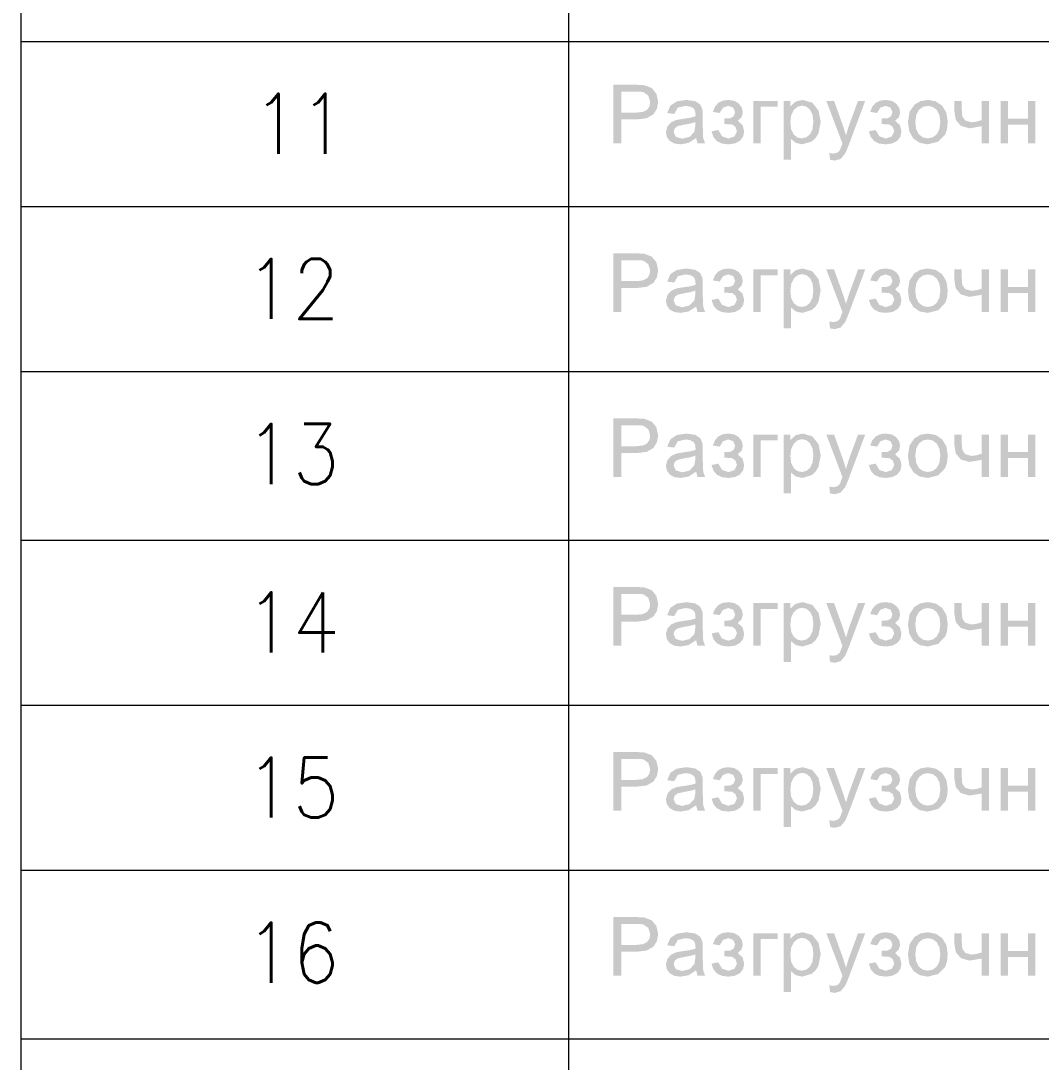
# Model space of a CAD drawing. Header units: millimetres. Extents: x 0 to 420, y 0 to 297.
# Drawn here: x 28.91 to 41.22, y 212.57 to 225.12 of the extents above; entities that cross this region are included whole.
import ezdxf

# ---------------------------------------------------------------- set-up
doc = ezdxf.new("R2010")
doc.units = ezdxf.units.MM
doc.styles.get("Standard").update_dxf_attribs({"font": 'STANDARD'})

msp = doc.modelspace()

# ---------------------------------------------------------------- hatches: boundary and pattern name
h = msp.add_hatch(color=251)
h.paths.add_polyline_path([(36.059403, 223.646999), (36.059403, 224.354208), (36.326191, 224.354208), (36.433678, 224.347594), (36.521321, 224.31397), (36.577545, 224.245619), (36.599042, 224.149707), (36.584642, 224.066129), (36.541716, 223.997021), (36.461032, 223.950168), (36.334459, 223.934733), (36.153109, 223.934733), (36.153109, 223.646999)], flags=0)
h.paths.add_polyline_path([(36.153109, 224.017967), (36.336113, 224.017967), (36.413352, 224.026304), (36.464546, 224.051591), (36.493071, 224.092037), (36.50258, 224.146951), (36.47998, 224.222468), (36.421551, 224.26436), (36.387651, 224.268839), (36.333908, 224.270424), (36.153109, 224.270424)], flags=0)
h = msp.add_hatch(color=251)
h.paths.add_polyline_path([(37.056346, 223.710389), (36.963191, 223.65196), (36.867279, 223.635424), (36.79259, 223.645759), (36.737744, 223.676765), (36.703775, 223.723618), (36.692544, 223.782047), (36.709632, 223.850398), (36.75428, 223.900558), (36.817119, 223.929221), (36.894289, 223.94245), (36.985101, 223.95568), (37.048629, 223.972216), (37.04918, 223.994816), (37.043048, 224.039947), (37.024927, 224.069781), (36.983172, 224.091623), (36.925708, 224.098996), (36.835309, 224.077498), (36.792314, 224.001431), (36.707427, 224.013006), (36.745461, 224.1012), (36.82208, 224.152464), (36.938386, 224.170654), (37.044771, 224.15522), (37.105404, 224.116083), (37.132414, 224.057654), (37.136823, 223.977177), (37.136823, 223.861422), (37.138133, 223.762685), (37.142336, 223.708184), (37.164384, 223.646999), (37.073434, 223.646999)], flags=0)
h.paths.add_polyline_path([(37.048629, 223.903865), (36.98958, 223.885951), (36.906967, 223.871344), (36.83145, 223.853705), (36.797275, 223.825593), (36.785148, 223.784252), (36.811055, 223.726374), (36.888225, 223.703223), (36.977522, 223.725272), (37.034849, 223.785354), (37.048629, 223.872446)], flags=0)
for points in [[(37.396627, 223.87851), (37.396627, 223.946309), (37.471592, 223.950719), (37.509075, 223.97387), (37.527265, 224.022377), (37.503563, 224.078601), (37.44348, 224.099547), (37.380986, 224.077774), (37.340403, 224.013006), (37.258272, 224.026786), (37.284196, 224.089728), (37.323867, 224.134687), (37.377179, 224.161662), (37.444032, 224.170654), (37.517136, 224.159492), (37.572465, 224.126005), (37.607467, 224.076878), (37.619318, 224.019069), (37.604091, 223.96257), (37.558684, 223.919299), (37.616562, 223.866383), (37.635854, 223.790315), (37.623176, 223.727752), (37.585694, 223.678418), (37.525336, 223.646172), (37.445134, 223.635424), (37.366775, 223.645147), (37.306917, 223.674353), (37.265455, 223.723093), (37.242287, 223.791418), (37.323867, 223.808505), (37.368515, 223.732437), (37.446788, 223.705428), (37.519548, 223.730233), (37.548762, 223.793622), (37.530572, 223.845437), (37.491436, 223.873549), (37.416471, 223.879061)], [(37.746009, 224.159078), (38.040909, 224.159078), (38.040909, 224.08742), (37.833101, 224.08742), (37.833101, 223.646999), (37.746009, 223.646999)], [(38.671409, 223.449664), (38.662038, 223.531244), (38.711647, 223.523527), (38.757398, 223.533449), (38.786062, 223.559907), (38.796879, 223.58292), (38.813071, 223.62495), (38.820788, 223.645897), (38.626209, 224.159078), (38.719916, 224.159078), (38.8263, 223.862524), (38.863232, 223.744013), (38.899061, 223.860871), (39.008753, 224.159078), (39.095293, 224.159078), (38.900714, 223.63818), (38.872671, 223.567004), (38.851656, 223.521873), (38.798739, 223.459035), (38.727633, 223.439191)], [(39.2936, 223.87851), (39.2936, 223.946309), (39.368566, 223.950719), (39.406048, 223.97387), (39.424238, 224.022377), (39.400536, 224.078601), (39.340454, 224.099547), (39.27796, 224.077774), (39.237376, 224.013006), (39.155245, 224.026786), (39.18117, 224.089728), (39.22084, 224.134687), (39.274153, 224.161662), (39.341005, 224.170654), (39.41411, 224.159492), (39.469438, 224.126005), (39.50444, 224.076878), (39.516291, 224.019069), (39.501064, 223.96257), (39.455658, 223.919299), (39.513535, 223.866383), (39.532828, 223.790315), (39.52015, 223.727752), (39.482667, 223.678418), (39.422309, 223.646172), (39.342107, 223.635424), (39.263749, 223.645147), (39.20389, 223.674353), (39.162428, 223.723093), (39.13926, 223.791418), (39.22084, 223.808505), (39.265488, 223.732437), (39.343761, 223.705428), (39.416521, 223.730233), (39.445736, 223.793622), (39.427546, 223.845437), (39.388409, 223.873549), (39.313444, 223.879061)], [(40.171779, 224.159078), (40.258871, 224.159078), (40.258871, 224.062064), (40.266036, 223.971114), (40.301865, 223.922056), (40.373523, 223.901109), (40.429747, 223.907448), (40.500854, 223.927016), (40.500854, 224.159078), (40.587946, 224.159078), (40.587946, 223.646999), (40.500854, 223.646999), (40.500854, 223.853705), (40.351475, 223.828349), (40.248398, 223.858115), (40.187764, 223.930324), (40.171779, 224.025133)], [(40.730284, 224.159078), (40.817376, 224.159078), (40.817376, 223.946309), (41.057706, 223.946309), (41.057706, 224.159078), (41.144798, 224.159078), (41.144798, 223.646999), (41.057706, 223.646999), (41.057706, 223.8741), (40.817376, 223.8741), (40.817376, 223.646999), (40.730284, 223.646999)], [(37.396627, 221.84651), (37.396627, 221.914309), (37.471592, 221.918719), (37.509075, 221.94187), (37.527265, 221.990377), (37.503563, 222.046601), (37.44348, 222.067547), (37.380986, 222.045774), (37.340403, 221.981006), (37.258272, 221.994786), (37.284196, 222.057728), (37.323867, 222.102687), (37.377179, 222.129662), (37.444032, 222.138654), (37.517136, 222.127492), (37.572465, 222.094005), (37.607467, 222.044878), (37.619318, 221.987069), (37.604091, 221.93057), (37.558684, 221.887299), (37.616562, 221.834383), (37.635854, 221.758315), (37.623176, 221.695752), (37.585694, 221.646418), (37.525336, 221.614172), (37.445134, 221.603424), (37.366775, 221.613147), (37.306917, 221.642353), (37.265455, 221.691093), (37.242287, 221.759418), (37.323867, 221.776505), (37.368515, 221.700437), (37.446788, 221.673428), (37.519548, 221.698233), (37.548762, 221.761622), (37.530572, 221.813437), (37.491436, 221.841549), (37.416471, 221.847061)], [(37.746009, 222.127078), (38.040909, 222.127078), (38.040909, 222.05542), (37.833101, 222.05542), (37.833101, 221.614999), (37.746009, 221.614999)], [(38.671409, 221.417664), (38.662038, 221.499244), (38.711647, 221.491527), (38.757398, 221.501449), (38.786062, 221.527907), (38.796879, 221.55092), (38.813071, 221.592951), (38.820788, 221.613897), (38.626209, 222.127078), (38.719916, 222.127078), (38.8263, 221.830524), (38.863232, 221.712013), (38.899061, 221.828871), (39.008753, 222.127078), (39.095293, 222.127078), (38.900714, 221.60618), (38.872671, 221.535004), (38.851656, 221.489873), (38.798739, 221.427035), (38.727633, 221.407191)], [(39.2936, 221.84651), (39.2936, 221.914309), (39.368566, 221.918719), (39.406048, 221.94187), (39.424238, 221.990377), (39.400536, 222.046601), (39.340454, 222.067547), (39.27796, 222.045774), (39.237376, 221.981006), (39.155245, 221.994786), (39.18117, 222.057728), (39.22084, 222.102687), (39.274153, 222.129662), (39.341005, 222.138654), (39.41411, 222.127492), (39.469438, 222.094005), (39.50444, 222.044878), (39.516291, 221.987069), (39.501064, 221.93057), (39.455658, 221.887299), (39.513535, 221.834383), (39.532828, 221.758315), (39.52015, 221.695752), (39.482667, 221.646418), (39.422309, 221.614172), (39.342107, 221.603424), (39.263749, 221.613147), (39.20389, 221.642353), (39.162428, 221.691093), (39.13926, 221.759418), (39.22084, 221.776505), (39.265488, 221.700437), (39.343761, 221.673428), (39.416521, 221.698233), (39.445736, 221.761622), (39.427546, 221.813437), (39.388409, 221.841549), (39.313444, 221.847061)], [(40.171779, 222.127078), (40.258871, 222.127078), (40.258871, 222.030064), (40.266036, 221.939114), (40.301865, 221.890056), (40.373523, 221.869109), (40.429747, 221.875448), (40.500854, 221.895016), (40.500854, 222.127078), (40.587946, 222.127078), (40.587946, 221.614999), (40.500854, 221.614999), (40.500854, 221.821705), (40.351475, 221.796349), (40.248398, 221.826115), (40.187764, 221.898324), (40.171779, 221.993133)], [(40.730284, 222.127078), (40.817376, 222.127078), (40.817376, 221.914309), (41.057706, 221.914309), (41.057706, 222.127078), (41.144798, 222.127078), (41.144798, 221.614999), (41.057706, 221.614999), (41.057706, 221.8421), (40.817376, 221.8421), (40.817376, 221.614999), (40.730284, 221.614999)], [(37.396627, 219.856843), (37.396627, 219.924642), (37.471592, 219.929052), (37.509075, 219.952203), (37.527265, 220.00071), (37.503563, 220.056934), (37.44348, 220.07788), (37.380986, 220.056107), (37.340403, 219.991339), (37.258272, 220.00512), (37.284196, 220.068062), (37.323867, 220.11302), (37.377179, 220.139995), (37.444032, 220.148987), (37.517136, 220.137825), (37.572465, 220.104339), (37.607467, 220.055211), (37.619318, 219.997403), (37.604091, 219.940903), (37.558684, 219.897633), (37.616562, 219.844716), (37.635854, 219.768648), (37.623176, 219.706085), (37.585694, 219.656752), (37.525336, 219.624506), (37.445134, 219.613757), (37.366775, 219.623481), (37.306917, 219.652687), (37.265455, 219.701426), (37.242287, 219.769751), (37.323867, 219.786839), (37.368515, 219.710771), (37.446788, 219.683761), (37.519548, 219.708566), (37.548762, 219.771956), (37.530572, 219.82377), (37.491436, 219.851882), (37.416471, 219.857394)], [(37.746009, 220.137411), (38.040909, 220.137411), (38.040909, 220.065753), (37.833101, 220.065753), (37.833101, 219.625332), (37.746009, 219.625332)], [(38.671409, 219.427997), (38.662038, 219.509577), (38.711647, 219.50186), (38.757398, 219.511782), (38.786062, 219.53824), (38.796879, 219.561254), (38.813071, 219.603284), (38.820788, 219.62423), (38.626209, 220.137411), (38.719916, 220.137411), (38.8263, 219.840858), (38.863232, 219.722346), (38.899061, 219.839204), (39.008753, 220.137411), (39.095293, 220.137411), (38.900714, 219.616513), (38.872671, 219.545337), (38.851656, 219.500207), (38.798739, 219.437368), (38.727633, 219.417524)], [(39.2936, 219.856843), (39.2936, 219.924642), (39.368566, 219.929052), (39.406048, 219.952203), (39.424238, 220.00071), (39.400536, 220.056934), (39.340454, 220.07788), (39.27796, 220.056107), (39.237376, 219.991339), (39.155245, 220.00512), (39.18117, 220.068062), (39.22084, 220.11302), (39.274153, 220.139995), (39.341005, 220.148987), (39.41411, 220.137825), (39.469438, 220.104339), (39.50444, 220.055211), (39.516291, 219.997403), (39.501064, 219.940903), (39.455658, 219.897633), (39.513535, 219.844716), (39.532828, 219.768648), (39.52015, 219.706085), (39.482667, 219.656752), (39.422309, 219.624506), (39.342107, 219.613757), (39.263749, 219.623481), (39.20389, 219.652687), (39.162428, 219.701426), (39.13926, 219.769751), (39.22084, 219.786839), (39.265488, 219.710771), (39.343761, 219.683761), (39.416521, 219.708566), (39.445736, 219.771956), (39.427546, 219.82377), (39.388409, 219.851882), (39.313444, 219.857394)], [(40.171779, 220.137411), (40.258871, 220.137411), (40.258871, 220.040398), (40.266036, 219.949447), (40.301865, 219.900389), (40.373523, 219.879443), (40.429747, 219.885782), (40.500854, 219.90535), (40.500854, 220.137411), (40.587946, 220.137411), (40.587946, 219.625332), (40.500854, 219.625332), (40.500854, 219.832038), (40.351475, 219.806682), (40.248398, 219.836448), (40.187764, 219.908657), (40.171779, 220.003466)], [(40.730284, 220.137411), (40.817376, 220.137411), (40.817376, 219.924642), (41.057706, 219.924642), (41.057706, 220.137411), (41.144798, 220.137411), (41.144798, 219.625332), (41.057706, 219.625332), (41.057706, 219.852433), (40.817376, 219.852433), (40.817376, 219.625332), (40.730284, 219.625332)], [(37.396627, 217.824843), (37.396627, 217.892642), (37.471592, 217.897052), (37.509075, 217.920203), (37.527265, 217.96871), (37.503563, 218.024934), (37.44348, 218.04588), (37.380986, 218.024107), (37.340403, 217.959339), (37.258272, 217.97312), (37.284196, 218.036062), (37.323867, 218.08102), (37.377179, 218.107995), (37.444032, 218.116987), (37.517136, 218.105825), (37.572465, 218.072339), (37.607467, 218.023211), (37.619318, 217.965403), (37.604091, 217.908903), (37.558684, 217.865633), (37.616562, 217.812716), (37.635854, 217.736648), (37.623176, 217.674086), (37.585694, 217.624752), (37.525336, 217.592506), (37.445134, 217.581757), (37.366775, 217.591481), (37.306917, 217.620687), (37.265455, 217.669426), (37.242287, 217.737751), (37.323867, 217.754839), (37.368515, 217.678771), (37.446788, 217.651761), (37.519548, 217.676566), (37.548762, 217.739956), (37.530572, 217.79177), (37.491436, 217.819882), (37.416471, 217.825394)], [(37.746009, 218.105411), (38.040909, 218.105411), (38.040909, 218.033753), (37.833101, 218.033753), (37.833101, 217.593332), (37.746009, 217.593332)], [(38.671409, 217.395997), (38.662038, 217.477577), (38.711647, 217.46986), (38.757398, 217.479782), (38.786062, 217.50624), (38.796879, 217.529254), (38.813071, 217.571284), (38.820788, 217.59223), (38.626209, 218.105411), (38.719916, 218.105411), (38.8263, 217.808858), (38.863232, 217.690346), (38.899061, 217.807204), (39.008753, 218.105411), (39.095293, 218.105411), (38.900714, 217.584513), (38.872671, 217.513337), (38.851656, 217.468207), (38.798739, 217.405368), (38.727633, 217.385524)], [(39.2936, 217.824843), (39.2936, 217.892642), (39.368566, 217.897052), (39.406048, 217.920203), (39.424238, 217.96871), (39.400536, 218.024934), (39.340454, 218.04588), (39.27796, 218.024107), (39.237376, 217.959339), (39.155245, 217.97312), (39.18117, 218.036062), (39.22084, 218.08102), (39.274153, 218.107995), (39.341005, 218.116987), (39.41411, 218.105825), (39.469438, 218.072339), (39.50444, 218.023211), (39.516291, 217.965403), (39.501064, 217.908903), (39.455658, 217.865633), (39.513535, 217.812716), (39.532828, 217.736648), (39.52015, 217.674086), (39.482667, 217.624752), (39.422309, 217.592506), (39.342107, 217.581757), (39.263749, 217.591481), (39.20389, 217.620687), (39.162428, 217.669426), (39.13926, 217.737751), (39.22084, 217.754839), (39.265488, 217.678771), (39.343761, 217.651761), (39.416521, 217.676566), (39.445736, 217.739956), (39.427546, 217.79177), (39.388409, 217.819882), (39.313444, 217.825394)], [(40.171779, 218.105411), (40.258871, 218.105411), (40.258871, 218.008398), (40.266036, 217.917447), (40.301865, 217.868389), (40.373523, 217.847443), (40.429747, 217.853782), (40.500854, 217.87335), (40.500854, 218.105411), (40.587946, 218.105411), (40.587946, 217.593332), (40.500854, 217.593332), (40.500854, 217.800038), (40.351475, 217.774682), (40.248398, 217.804448), (40.187764, 217.876657), (40.171779, 217.971466)], [(40.730284, 218.105411), (40.817376, 218.105411), (40.817376, 217.892642), (41.057706, 217.892642), (41.057706, 218.105411), (41.144798, 218.105411), (41.144798, 217.593332), (41.057706, 217.593332), (41.057706, 217.820433), (40.817376, 217.820433), (40.817376, 217.593332), (40.730284, 217.593332)], [(37.396627, 215.835176), (37.396627, 215.902976), (37.471592, 215.907385), (37.509075, 215.930536), (37.527265, 215.979043), (37.503563, 216.035267), (37.44348, 216.056214), (37.380986, 216.034441), (37.340403, 215.969673), (37.258272, 215.983453), (37.284196, 216.046395), (37.323867, 216.091354), (37.377179, 216.118329), (37.444032, 216.12732), (37.517136, 216.116158), (37.572465, 216.082672), (37.607467, 216.033545), (37.619318, 215.975736), (37.604091, 215.919237), (37.558684, 215.875966), (37.616562, 215.823049), (37.635854, 215.746982), (37.623176, 215.684419), (37.585694, 215.635085), (37.525336, 215.602839), (37.445134, 215.59209), (37.366775, 215.601814), (37.306917, 215.63102), (37.265455, 215.679759), (37.242287, 215.748084), (37.323867, 215.765172), (37.368515, 215.689104), (37.446788, 215.662095), (37.519548, 215.686899), (37.548762, 215.750289), (37.530572, 215.802103), (37.491436, 215.830215), (37.416471, 215.835727)], [(37.746009, 216.115745), (38.040909, 216.115745), (38.040909, 216.044087), (37.833101, 216.044087), (37.833101, 215.603666), (37.746009, 215.603666)], [(38.671409, 215.406331), (38.662038, 215.487911), (38.711647, 215.480194), (38.757398, 215.490115), (38.786062, 215.516574), (38.796879, 215.539587), (38.813071, 215.581617), (38.820788, 215.602563), (38.626209, 216.115745), (38.719916, 216.115745), (38.8263, 215.819191), (38.863232, 215.70068), (38.899061, 215.817537), (39.008753, 216.115745), (39.095293, 216.115745), (38.900714, 215.594846), (38.872671, 215.523671), (38.851656, 215.47854), (38.798739, 215.415701), (38.727633, 215.395858)], [(39.2936, 215.835176), (39.2936, 215.902976), (39.368566, 215.907385), (39.406048, 215.930536), (39.424238, 215.979043), (39.400536, 216.035267), (39.340454, 216.056214), (39.27796, 216.034441), (39.237376, 215.969673), (39.155245, 215.983453), (39.18117, 216.046395), (39.22084, 216.091354), (39.274153, 216.118329), (39.341005, 216.12732), (39.41411, 216.116158), (39.469438, 216.082672), (39.50444, 216.033545), (39.516291, 215.975736), (39.501064, 215.919237), (39.455658, 215.875966), (39.513535, 215.823049), (39.532828, 215.746982), (39.52015, 215.684419), (39.482667, 215.635085), (39.422309, 215.602839), (39.342107, 215.59209), (39.263749, 215.601814), (39.20389, 215.63102), (39.162428, 215.679759), (39.13926, 215.748084), (39.22084, 215.765172), (39.265488, 215.689104), (39.343761, 215.662095), (39.416521, 215.686899), (39.445736, 215.750289), (39.427546, 215.802103), (39.388409, 215.830215), (39.313444, 215.835727)], [(40.171779, 216.115745), (40.258871, 216.115745), (40.258871, 216.018731), (40.266036, 215.92778), (40.301865, 215.878722), (40.373523, 215.857776), (40.429747, 215.864115), (40.500854, 215.883683), (40.500854, 216.115745), (40.587946, 216.115745), (40.587946, 215.603666), (40.500854, 215.603666), (40.500854, 215.810372), (40.351475, 215.785016), (40.248398, 215.814781), (40.187764, 215.88699), (40.171779, 215.981799)], [(40.730284, 216.115745), (40.817376, 216.115745), (40.817376, 215.902976), (41.057706, 215.902976), (41.057706, 216.115745), (41.144798, 216.115745), (41.144798, 215.603666), (41.057706, 215.603666), (41.057706, 215.830766), (40.817376, 215.830766), (40.817376, 215.603666), (40.730284, 215.603666)], [(37.396627, 213.84551), (37.396627, 213.913309), (37.471592, 213.917719), (37.509075, 213.94087), (37.527265, 213.989377), (37.503563, 214.045601), (37.44348, 214.066547), (37.380986, 214.044774), (37.340403, 213.980006), (37.258272, 213.993786), (37.284196, 214.056728), (37.323867, 214.101687), (37.377179, 214.128662), (37.444032, 214.137654), (37.517136, 214.126492), (37.572465, 214.093005), (37.607467, 214.043878), (37.619318, 213.986069), (37.604091, 213.92957), (37.558684, 213.886299), (37.616562, 213.833383), (37.635854, 213.757315), (37.623176, 213.694752), (37.585694, 213.645418), (37.525336, 213.613172), (37.445134, 213.602424), (37.366775, 213.612147), (37.306917, 213.641353), (37.265455, 213.690093), (37.242287, 213.758418), (37.323867, 213.775505), (37.368515, 213.699438), (37.446788, 213.672428), (37.519548, 213.697233), (37.548762, 213.760622), (37.530572, 213.812437), (37.491436, 213.840549), (37.416471, 213.846061)], [(37.746009, 214.126078), (38.040909, 214.126078), (38.040909, 214.05442), (37.833101, 214.05442), (37.833101, 213.613999), (37.746009, 213.613999)], [(38.671409, 213.416664), (38.662038, 213.498244), (38.711647, 213.490527), (38.757398, 213.500449), (38.786062, 213.526907), (38.796879, 213.54992), (38.813071, 213.591951), (38.820788, 213.612897), (38.626209, 214.126078), (38.719916, 214.126078), (38.8263, 213.829524), (38.863232, 213.711013), (38.899061, 213.827871), (39.008753, 214.126078), (39.095293, 214.126078), (38.900714, 213.60518), (38.872671, 213.534004), (38.851656, 213.488873), (38.798739, 213.426035), (38.727633, 213.406191)], [(39.2936, 213.84551), (39.2936, 213.913309), (39.368566, 213.917719), (39.406048, 213.94087), (39.424238, 213.989377), (39.400536, 214.045601), (39.340454, 214.066547), (39.27796, 214.044774), (39.237376, 213.980006), (39.155245, 213.993786), (39.18117, 214.056728), (39.22084, 214.101687), (39.274153, 214.128662), (39.341005, 214.137654), (39.41411, 214.126492), (39.469438, 214.093005), (39.50444, 214.043878), (39.516291, 213.986069), (39.501064, 213.92957), (39.455658, 213.886299), (39.513535, 213.833383), (39.532828, 213.757315), (39.52015, 213.694752), (39.482667, 213.645418), (39.422309, 213.613172), (39.342107, 213.602424), (39.263749, 213.612147), (39.20389, 213.641353), (39.162428, 213.690093), (39.13926, 213.758418), (39.22084, 213.775505), (39.265488, 213.699438), (39.343761, 213.672428), (39.416521, 213.697233), (39.445736, 213.760622), (39.427546, 213.812437), (39.388409, 213.840549), (39.313444, 213.846061)], [(40.171779, 214.126078), (40.258871, 214.126078), (40.258871, 214.029064), (40.266036, 213.938114), (40.301865, 213.889056), (40.373523, 213.868109), (40.429747, 213.874448), (40.500854, 213.894017), (40.500854, 214.126078), (40.587946, 214.126078), (40.587946, 213.613999), (40.500854, 213.613999), (40.500854, 213.820705), (40.351475, 213.795349), (40.248398, 213.825115), (40.187764, 213.897324), (40.171779, 213.992133)], [(40.730284, 214.126078), (40.817376, 214.126078), (40.817376, 213.913309), (41.057706, 213.913309), (41.057706, 214.126078), (41.144798, 214.126078), (41.144798, 213.613999), (41.057706, 213.613999), (41.057706, 213.8411), (40.817376, 213.8411), (40.817376, 213.613999), (40.730284, 213.613999)]]:
    msp.add_hatch(color=251).paths.add_polyline_path(points, flags=0)
h = msp.add_hatch(color=251)
h.paths.add_polyline_path([(38.113949, 223.450766), (38.113949, 224.159078), (38.193324, 224.159078), (38.193324, 224.092932), (38.256162, 224.15081), (38.341601, 224.170654), (38.457356, 224.137029), (38.532873, 224.041669), (38.55878, 223.907173), (38.530668, 223.76551), (38.49601, 223.709838), (38.448537, 223.669048), (38.335537, 223.635424), (38.257265, 223.653614), (38.201041, 223.699916), (38.201041, 223.450766)], flags=0)
h.paths.add_polyline_path([(38.192773, 223.900007), (38.202695, 223.813948), (38.23246, 223.753935), (38.276626, 223.718726), (38.329474, 223.707082), (38.383218, 223.719139), (38.428693, 223.755589), (38.459699, 223.818014), (38.470034, 223.907724), (38.459837, 223.992956), (38.429795, 224.053796), (38.385491, 224.090521), (38.333333, 224.102854), (38.281174, 224.089763), (38.235216, 224.05104), (38.203246, 223.987306)], flags=0)
h = msp.add_hatch(color=251)
h.paths.add_polyline_path([(39.61046, 223.903314), (39.630029, 224.026993), (39.689284, 224.113878), (39.762527, 224.156322), (39.850239, 224.170654), (39.946219, 224.15329), (40.022769, 224.1012), (40.073137, 224.018863), (40.090018, 223.91048), (40.082576, 223.821734), (40.060252, 223.754486), (39.974262, 223.666843), (39.850239, 223.635424), (39.753087, 223.652511), (39.676606, 223.704325), (39.626997, 223.788317)], flags=0)
h.paths.add_polyline_path([(39.699206, 223.903314), (39.709955, 223.816842), (39.742201, 223.755589), (39.790639, 223.719139), (39.850239, 223.707082), (39.909357, 223.719208), (39.957726, 223.75614), (39.989972, 223.818083), (40.000721, 223.90607), (39.989972, 223.989166), (39.957726, 224.049937), (39.909357, 224.086662), (39.850239, 224.098996), (39.790639, 224.086662), (39.742201, 224.049937), (39.709955, 223.988821)], flags=0)
h = msp.add_hatch(color=251)
h.paths.add_polyline_path([(36.059403, 221.614999), (36.059403, 222.322208), (36.326191, 222.322208), (36.433678, 222.315594), (36.521321, 222.28197), (36.577545, 222.213619), (36.599042, 222.117707), (36.584642, 222.034129), (36.541716, 221.965021), (36.461032, 221.918168), (36.334459, 221.902733), (36.153109, 221.902733), (36.153109, 221.614999)], flags=0)
h.paths.add_polyline_path([(36.153109, 221.985967), (36.336113, 221.985967), (36.413352, 221.994304), (36.464546, 222.019591), (36.493071, 222.060037), (36.50258, 222.114951), (36.47998, 222.190468), (36.421551, 222.23236), (36.387651, 222.236839), (36.333908, 222.238424), (36.153109, 222.238424)], flags=0)
h = msp.add_hatch(color=251)
h.paths.add_polyline_path([(37.056346, 221.678389), (36.963191, 221.61996), (36.867279, 221.603424), (36.79259, 221.613759), (36.737744, 221.644765), (36.703775, 221.691618), (36.692544, 221.750047), (36.709632, 221.818398), (36.75428, 221.868558), (36.817119, 221.897221), (36.894289, 221.910451), (36.985101, 221.92368), (37.048629, 221.940216), (37.04918, 221.962816), (37.043048, 222.007947), (37.024927, 222.037781), (36.983172, 222.059623), (36.925708, 222.066996), (36.835309, 222.045498), (36.792314, 221.969431), (36.707427, 221.981006), (36.745461, 222.069201), (36.82208, 222.120464), (36.938386, 222.138654), (37.044771, 222.12322), (37.105404, 222.084083), (37.132414, 222.025654), (37.136823, 221.945177), (37.136823, 221.829422), (37.138133, 221.730685), (37.142336, 221.676184), (37.164384, 221.614999), (37.073434, 221.614999)], flags=0)
h.paths.add_polyline_path([(37.048629, 221.871865), (36.98958, 221.853951), (36.906967, 221.839344), (36.83145, 221.821705), (36.797275, 221.793593), (36.785148, 221.752252), (36.811055, 221.694374), (36.888225, 221.671223), (36.977522, 221.693272), (37.034849, 221.753354), (37.048629, 221.840446)], flags=0)
h = msp.add_hatch(color=251)
h.paths.add_polyline_path([(38.113949, 221.418766), (38.113949, 222.127078), (38.193324, 222.127078), (38.193324, 222.060932), (38.256162, 222.11881), (38.341601, 222.138654), (38.457356, 222.105029), (38.532873, 222.009669), (38.55878, 221.875173), (38.530668, 221.73351), (38.49601, 221.677838), (38.448537, 221.637048), (38.335537, 221.603424), (38.257265, 221.621614), (38.201041, 221.667916), (38.201041, 221.418766)], flags=0)
h.paths.add_polyline_path([(38.192773, 221.868007), (38.202695, 221.781948), (38.23246, 221.721935), (38.276626, 221.686726), (38.329474, 221.675082), (38.383218, 221.687139), (38.428693, 221.723589), (38.459699, 221.786014), (38.470034, 221.875724), (38.459837, 221.960956), (38.429795, 222.021796), (38.385491, 222.058521), (38.333333, 222.070854), (38.281174, 222.057763), (38.235216, 222.01904), (38.203246, 221.955306)], flags=0)
h = msp.add_hatch(color=251)
h.paths.add_polyline_path([(39.61046, 221.871314), (39.630029, 221.994993), (39.689284, 222.081878), (39.762527, 222.124322), (39.850239, 222.138654), (39.946219, 222.12129), (40.022769, 222.069201), (40.073137, 221.986863), (40.090018, 221.87848), (40.082576, 221.789734), (40.060252, 221.722486), (39.974262, 221.634843), (39.850239, 221.603424), (39.753087, 221.620511), (39.676606, 221.672326), (39.626997, 221.756317)], flags=0)
h.paths.add_polyline_path([(39.699206, 221.871314), (39.709955, 221.784842), (39.742201, 221.723589), (39.790639, 221.687139), (39.850239, 221.675082), (39.909357, 221.687208), (39.957726, 221.72414), (39.989972, 221.786083), (40.000721, 221.87407), (39.989972, 221.957166), (39.957726, 222.017937), (39.909357, 222.054662), (39.850239, 222.066996), (39.790639, 222.054662), (39.742201, 222.017937), (39.709955, 221.956821)], flags=0)
h = msp.add_hatch(color=251)
h.paths.add_polyline_path([(36.059403, 219.625332), (36.059403, 220.332542), (36.326191, 220.332542), (36.433678, 220.325927), (36.521321, 220.292303), (36.577545, 220.223952), (36.599042, 220.128041), (36.584642, 220.044463), (36.541716, 219.975354), (36.461032, 219.928501), (36.334459, 219.913067), (36.153109, 219.913067), (36.153109, 219.625332)], flags=0)
h.paths.add_polyline_path([(36.153109, 219.9963), (36.336113, 219.9963), (36.413352, 220.004637), (36.464546, 220.029924), (36.493071, 220.07037), (36.50258, 220.125285), (36.47998, 220.200801), (36.421551, 220.242694), (36.387651, 220.247172), (36.333908, 220.248757), (36.153109, 220.248757)], flags=0)
h = msp.add_hatch(color=251)
h.paths.add_polyline_path([(37.056346, 219.688722), (36.963191, 219.630293), (36.867279, 219.613757), (36.79259, 219.624092), (36.737744, 219.655098), (36.703775, 219.701951), (36.692544, 219.76038), (36.709632, 219.828731), (36.75428, 219.878891), (36.817119, 219.907555), (36.894289, 219.920784), (36.985101, 219.934013), (37.048629, 219.950549), (37.04918, 219.973149), (37.043048, 220.01828), (37.024927, 220.048115), (36.983172, 220.069956), (36.925708, 220.077329), (36.835309, 220.055832), (36.792314, 219.979764), (36.707427, 219.991339), (36.745461, 220.079534), (36.82208, 220.130797), (36.938386, 220.148987), (37.044771, 220.133553), (37.105404, 220.094417), (37.132414, 220.035988), (37.136823, 219.95551), (37.136823, 219.839755), (37.138133, 219.741019), (37.142336, 219.686517), (37.164384, 219.625332), (37.073434, 219.625332)], flags=0)
h.paths.add_polyline_path([(37.048629, 219.882199), (36.98958, 219.864284), (36.906967, 219.849677), (36.83145, 219.832038), (36.797275, 219.803926), (36.785148, 219.762585), (36.811055, 219.704707), (36.888225, 219.681556), (36.977522, 219.703605), (37.034849, 219.763687), (37.048629, 219.85078)], flags=0)
h = msp.add_hatch(color=251)
h.paths.add_polyline_path([(38.113949, 219.4291), (38.113949, 220.137411), (38.193324, 220.137411), (38.193324, 220.071266), (38.256162, 220.129143), (38.341601, 220.148987), (38.457356, 220.115363), (38.532873, 220.020003), (38.55878, 219.885506), (38.530668, 219.743844), (38.49601, 219.688171), (38.448537, 219.647381), (38.335537, 219.613757), (38.257265, 219.631947), (38.201041, 219.678249), (38.201041, 219.4291)], flags=0)
h.paths.add_polyline_path([(38.192773, 219.87834), (38.202695, 219.792282), (38.23246, 219.732268), (38.276626, 219.697059), (38.329474, 219.685415), (38.383218, 219.697473), (38.428693, 219.733922), (38.459699, 219.796347), (38.470034, 219.886057), (38.459837, 219.971289), (38.429795, 220.032129), (38.385491, 220.068854), (38.333333, 220.081187), (38.281174, 220.068096), (38.235216, 220.029373), (38.203246, 219.965639)], flags=0)
h = msp.add_hatch(color=251)
h.paths.add_polyline_path([(39.61046, 219.881648), (39.630029, 220.005326), (39.689284, 220.092212), (39.762527, 220.134655), (39.850239, 220.148987), (39.946219, 220.131624), (40.022769, 220.079534), (40.073137, 219.997196), (40.090018, 219.888813), (40.082576, 219.800068), (40.060252, 219.732819), (39.974262, 219.645176), (39.850239, 219.613757), (39.753087, 219.630845), (39.676606, 219.682659), (39.626997, 219.76665)], flags=0)
h.paths.add_polyline_path([(39.699206, 219.881648), (39.709955, 219.795176), (39.742201, 219.733922), (39.790639, 219.697473), (39.850239, 219.685415), (39.909357, 219.697542), (39.957726, 219.734473), (39.989972, 219.796416), (40.000721, 219.884404), (39.989972, 219.967499), (39.957726, 220.028271), (39.909357, 220.064996), (39.850239, 220.077329), (39.790639, 220.064996), (39.742201, 220.028271), (39.709955, 219.967155)], flags=0)
h = msp.add_hatch(color=251)
h.paths.add_polyline_path([(36.059403, 217.593332), (36.059403, 218.300542), (36.326191, 218.300542), (36.433678, 218.293927), (36.521321, 218.260303), (36.577545, 218.191952), (36.599042, 218.096041), (36.584642, 218.012463), (36.541716, 217.943354), (36.461032, 217.896501), (36.334459, 217.881067), (36.153109, 217.881067), (36.153109, 217.593332)], flags=0)
h.paths.add_polyline_path([(36.153109, 217.9643), (36.336113, 217.9643), (36.413352, 217.972637), (36.464546, 217.997924), (36.493071, 218.03837), (36.50258, 218.093285), (36.47998, 218.168801), (36.421551, 218.210694), (36.387651, 218.215172), (36.333908, 218.216757), (36.153109, 218.216757)], flags=0)
h = msp.add_hatch(color=251)
h.paths.add_polyline_path([(37.056346, 217.656722), (36.963191, 217.598293), (36.867279, 217.581757), (36.79259, 217.592092), (36.737744, 217.623098), (36.703775, 217.669951), (36.692544, 217.72838), (36.709632, 217.796731), (36.75428, 217.846891), (36.817119, 217.875555), (36.894289, 217.888784), (36.985101, 217.902013), (37.048629, 217.918549), (37.04918, 217.941149), (37.043048, 217.98628), (37.024927, 218.016115), (36.983172, 218.037956), (36.925708, 218.045329), (36.835309, 218.023832), (36.792314, 217.947764), (36.707427, 217.959339), (36.745461, 218.047534), (36.82208, 218.098797), (36.938386, 218.116987), (37.044771, 218.101553), (37.105404, 218.062417), (37.132414, 218.003988), (37.136823, 217.92351), (37.136823, 217.807755), (37.138133, 217.709019), (37.142336, 217.654517), (37.164384, 217.593332), (37.073434, 217.593332)], flags=0)
h.paths.add_polyline_path([(37.048629, 217.850199), (36.98958, 217.832284), (36.906967, 217.817677), (36.83145, 217.800038), (36.797275, 217.771926), (36.785148, 217.730585), (36.811055, 217.672707), (36.888225, 217.649556), (36.977522, 217.671605), (37.034849, 217.731687), (37.048629, 217.81878)], flags=0)
h = msp.add_hatch(color=251)
h.paths.add_polyline_path([(38.113949, 217.3971), (38.113949, 218.105411), (38.193324, 218.105411), (38.193324, 218.039266), (38.256162, 218.097143), (38.341601, 218.116987), (38.457356, 218.083363), (38.532873, 217.988003), (38.55878, 217.853506), (38.530668, 217.711844), (38.49601, 217.656171), (38.448537, 217.615381), (38.335537, 217.581757), (38.257265, 217.599947), (38.201041, 217.646249), (38.201041, 217.3971)], flags=0)
h.paths.add_polyline_path([(38.192773, 217.84634), (38.202695, 217.760282), (38.23246, 217.700268), (38.276626, 217.665059), (38.329474, 217.653415), (38.383218, 217.665473), (38.428693, 217.701922), (38.459699, 217.764347), (38.470034, 217.854057), (38.459837, 217.939289), (38.429795, 218.000129), (38.385491, 218.036854), (38.333333, 218.049187), (38.281174, 218.036096), (38.235216, 217.997373), (38.203246, 217.933639)], flags=0)
h = msp.add_hatch(color=251)
h.paths.add_polyline_path([(39.61046, 217.849648), (39.630029, 217.973326), (39.689284, 218.060212), (39.762527, 218.102655), (39.850239, 218.116987), (39.946219, 218.099624), (40.022769, 218.047534), (40.073137, 217.965196), (40.090018, 217.856813), (40.082576, 217.768068), (40.060252, 217.700819), (39.974262, 217.613176), (39.850239, 217.581757), (39.753087, 217.598845), (39.676606, 217.650659), (39.626997, 217.73465)], flags=0)
h.paths.add_polyline_path([(39.699206, 217.849648), (39.709955, 217.763176), (39.742201, 217.701922), (39.790639, 217.665473), (39.850239, 217.653415), (39.909357, 217.665542), (39.957726, 217.702473), (39.989972, 217.764416), (40.000721, 217.852404), (39.989972, 217.935499), (39.957726, 217.996271), (39.909357, 218.032996), (39.850239, 218.045329), (39.790639, 218.032996), (39.742201, 217.996271), (39.709955, 217.935155)], flags=0)
h = msp.add_hatch(color=251)
h.paths.add_polyline_path([(36.059403, 215.603666), (36.059403, 216.310875), (36.326191, 216.310875), (36.433678, 216.30426), (36.521321, 216.270636), (36.577545, 216.202286), (36.599042, 216.106374), (36.584642, 216.022796), (36.541716, 215.953688), (36.461032, 215.906834), (36.334459, 215.8914), (36.153109, 215.8914), (36.153109, 215.603666)], flags=0)
h.paths.add_polyline_path([(36.153109, 215.974634), (36.336113, 215.974634), (36.413352, 215.982971), (36.464546, 216.008258), (36.493071, 216.048703), (36.50258, 216.103618), (36.47998, 216.179135), (36.421551, 216.221027), (36.387651, 216.225506), (36.333908, 216.22709), (36.153109, 216.22709)], flags=0)
h = msp.add_hatch(color=251)
h.paths.add_polyline_path([(37.056346, 215.667056), (36.963191, 215.608627), (36.867279, 215.59209), (36.79259, 215.602426), (36.737744, 215.633431), (36.703775, 215.680285), (36.692544, 215.738714), (36.709632, 215.807064), (36.75428, 215.857225), (36.817119, 215.885888), (36.894289, 215.899117), (36.985101, 215.912346), (37.048629, 215.928883), (37.04918, 215.951483), (37.043048, 215.996613), (37.024927, 216.026448), (36.983172, 216.04829), (36.925708, 216.055662), (36.835309, 216.034165), (36.792314, 215.958097), (36.707427, 215.969673), (36.745461, 216.057867), (36.82208, 216.10913), (36.938386, 216.12732), (37.044771, 216.111886), (37.105404, 216.07275), (37.132414, 216.014321), (37.136823, 215.933844), (37.136823, 215.818089), (37.138133, 215.719352), (37.142336, 215.664851), (37.164384, 215.603666), (37.073434, 215.603666)], flags=0)
h.paths.add_polyline_path([(37.048629, 215.860532), (36.98958, 215.842618), (36.906967, 215.82801), (36.83145, 215.810372), (36.797275, 215.78226), (36.785148, 215.740918), (36.811055, 215.683041), (36.888225, 215.65989), (36.977522, 215.681938), (37.034849, 215.742021), (37.048629, 215.829113)], flags=0)
h = msp.add_hatch(color=251)
h.paths.add_polyline_path([(38.113949, 215.407433), (38.113949, 216.115745), (38.193324, 216.115745), (38.193324, 216.049599), (38.256162, 216.107477), (38.341601, 216.12732), (38.457356, 216.093696), (38.532873, 215.998336), (38.55878, 215.863839), (38.530668, 215.722177), (38.49601, 215.666504), (38.448537, 215.625714), (38.335537, 215.59209), (38.257265, 215.61028), (38.201041, 215.656582), (38.201041, 215.407433)], flags=0)
h.paths.add_polyline_path([(38.192773, 215.856674), (38.202695, 215.770615), (38.23246, 215.710602), (38.276626, 215.675393), (38.329474, 215.663748), (38.383218, 215.675806), (38.428693, 215.712255), (38.459699, 215.77468), (38.470034, 215.864391), (38.459837, 215.949622), (38.429795, 216.010463), (38.385491, 216.047187), (38.333333, 216.059521), (38.281174, 216.046429), (38.235216, 216.007707), (38.203246, 215.943972)], flags=0)
h = msp.add_hatch(color=251)
h.paths.add_polyline_path([(39.61046, 215.859981), (39.630029, 215.98366), (39.689284, 216.070545), (39.762527, 216.112989), (39.850239, 216.12732), (39.946219, 216.109957), (40.022769, 216.057867), (40.073137, 215.975529), (40.090018, 215.867147), (40.082576, 215.778401), (40.060252, 215.711153), (39.974262, 215.62351), (39.850239, 215.59209), (39.753087, 215.609178), (39.676606, 215.660992), (39.626997, 215.744984)], flags=0)
h.paths.add_polyline_path([(39.699206, 215.859981), (39.709955, 215.773509), (39.742201, 215.712255), (39.790639, 215.675806), (39.850239, 215.663748), (39.909357, 215.675875), (39.957726, 215.712806), (39.989972, 215.774749), (40.000721, 215.862737), (39.989972, 215.945833), (39.957726, 216.006604), (39.909357, 216.043329), (39.850239, 216.055662), (39.790639, 216.043329), (39.742201, 216.006604), (39.709955, 215.945488)], flags=0)
h = msp.add_hatch(color=251)
h.paths.add_polyline_path([(36.059403, 213.613999), (36.059403, 214.321208), (36.326191, 214.321208), (36.433678, 214.314594), (36.521321, 214.28097), (36.577545, 214.212619), (36.599042, 214.116707), (36.584642, 214.033129), (36.541716, 213.964021), (36.461032, 213.917168), (36.334459, 213.901734), (36.153109, 213.901734), (36.153109, 213.613999)], flags=0)
h.paths.add_polyline_path([(36.153109, 213.984967), (36.336113, 213.984967), (36.413352, 213.993304), (36.464546, 214.018591), (36.493071, 214.059037), (36.50258, 214.113951), (36.47998, 214.189468), (36.421551, 214.23136), (36.387651, 214.235839), (36.333908, 214.237424), (36.153109, 214.237424)], flags=0)
h = msp.add_hatch(color=251)
h.paths.add_polyline_path([(37.056346, 213.677389), (36.963191, 213.61896), (36.867279, 213.602424), (36.79259, 213.612759), (36.737744, 213.643765), (36.703775, 213.690618), (36.692544, 213.749047), (36.709632, 213.817398), (36.75428, 213.867558), (36.817119, 213.896221), (36.894289, 213.909451), (36.985101, 213.92268), (37.048629, 213.939216), (37.04918, 213.961816), (37.043048, 214.006947), (37.024927, 214.036781), (36.983172, 214.058623), (36.925708, 214.065996), (36.835309, 214.044498), (36.792314, 213.968431), (36.707427, 213.980006), (36.745461, 214.068201), (36.82208, 214.119464), (36.938386, 214.137654), (37.044771, 214.12222), (37.105404, 214.083083), (37.132414, 214.024655), (37.136823, 213.944177), (37.136823, 213.828422), (37.138133, 213.729685), (37.142336, 213.675184), (37.164384, 213.613999), (37.073434, 213.613999)], flags=0)
h.paths.add_polyline_path([(37.048629, 213.870865), (36.98958, 213.852951), (36.906967, 213.838344), (36.83145, 213.820705), (36.797275, 213.792593), (36.785148, 213.751252), (36.811055, 213.693374), (36.888225, 213.670223), (36.977522, 213.692272), (37.034849, 213.752354), (37.048629, 213.839446)], flags=0)
h = msp.add_hatch(color=251)
h.paths.add_polyline_path([(38.113949, 213.417767), (38.113949, 214.126078), (38.193324, 214.126078), (38.193324, 214.059932), (38.256162, 214.11781), (38.341601, 214.137654), (38.457356, 214.10403), (38.532873, 214.008669), (38.55878, 213.874173), (38.530668, 213.73251), (38.49601, 213.676838), (38.448537, 213.636048), (38.335537, 213.602424), (38.257265, 213.620614), (38.201041, 213.666916), (38.201041, 213.417767)], flags=0)
h.paths.add_polyline_path([(38.192773, 213.867007), (38.202695, 213.780948), (38.23246, 213.720935), (38.276626, 213.685726), (38.329474, 213.674082), (38.383218, 213.686139), (38.428693, 213.722589), (38.459699, 213.785014), (38.470034, 213.874724), (38.459837, 213.959956), (38.429795, 214.020796), (38.385491, 214.057521), (38.333333, 214.069854), (38.281174, 214.056763), (38.235216, 214.01804), (38.203246, 213.954306)], flags=0)
h = msp.add_hatch(color=251)
h.paths.add_polyline_path([(39.61046, 213.870314), (39.630029, 213.993993), (39.689284, 214.080878), (39.762527, 214.123322), (39.850239, 214.137654), (39.946219, 214.12029), (40.022769, 214.068201), (40.073137, 213.985863), (40.090018, 213.87748), (40.082576, 213.788734), (40.060252, 213.721486), (39.974262, 213.633843), (39.850239, 213.602424), (39.753087, 213.619511), (39.676606, 213.671326), (39.626997, 213.755317)], flags=0)
h.paths.add_polyline_path([(39.699206, 213.870314), (39.709955, 213.783842), (39.742201, 213.722589), (39.790639, 213.686139), (39.850239, 213.674082), (39.909357, 213.686208), (39.957726, 213.72314), (39.989972, 213.785083), (40.000721, 213.87307), (39.989972, 213.956166), (39.957726, 214.016938), (39.909357, 214.053662), (39.850239, 214.065996), (39.790639, 214.053662), (39.742201, 214.016938), (39.709955, 213.955822)], flags=0)

# ---------------------------------------------------------------- linework, layer by layer
at = {"color": 7, "lineweight": 0}
for points in [[(28.913668, 249.258666), (28.913668, 42.502666)], [(35.517668, 249.258666), (35.517668, 42.502666)], [(28.913668, 224.874666), (77.681668, 224.874666)], [(28.913668, 222.884999), (77.681668, 222.884999)], [(28.913668, 220.895332), (77.681668, 220.895332)], [(28.913668, 218.863332), (77.681668, 218.863332)], [(28.913668, 216.873666), (77.681668, 216.873666)], [(28.913668, 214.883999), (77.681668, 214.883999)], [(28.913668, 212.851999), (77.681668, 212.851999)]]:
    msp.add_lwpolyline(points, dxfattribs=at)

# ---------------------------------------------------------------- texts
at = {"color": 251, "char_height": 0.724708, "attachment_point": 1}
for s, insert, width in [('11', (31.707668, 224.244708), 0.56366178), ('12', (31.623001, 222.255041), 0.724708), ('13', (31.623001, 220.265373), 0.724708), ('14', (31.623001, 218.233374), 0.80523111), ('15', (31.623001, 216.243706), 0.724708), ('16', (31.623001, 214.254039), 0.724708)]:
    msp.add_mtext(s, dxfattribs=dict(at, insert=insert, width=width))

doc.saveas('drawing.dxf')
